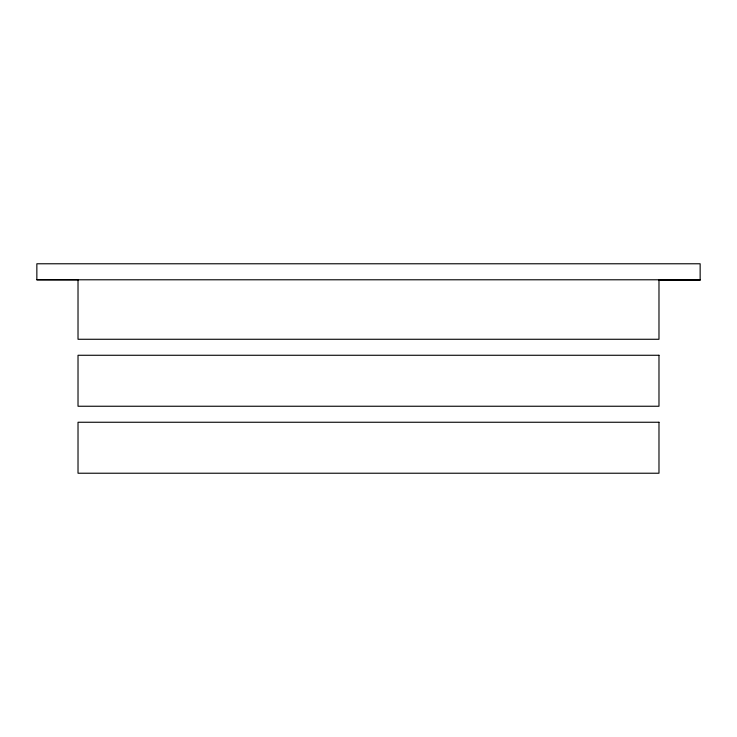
<?xml version="1.0" encoding="UTF-8"?>
<svg xmlns="http://www.w3.org/2000/svg" width="737" height="737" viewBox="0 0 737 737"><rect width="100%" height="100%" fill="white"/><g stroke="black" fill="none" stroke-linecap="round" stroke-linejoin="round"><path stroke-width="1.11" d="M658.767 280.29L700.15 280.318L700.15 263.772L36.85 263.772L36.85 279.784L700.15 279.784M36.85 279.784L78.233 279.811M658.979 279.784L658.979 339.269L78.021 339.269L78.021 279.784M658.979 355.271L78.021 355.271L78.021 406.244L658.979 406.244L658.979 355.271M658.979 422.255L78.021 422.255L78.021 473.228L658.979 473.228L658.979 422.255"/></g></svg>
